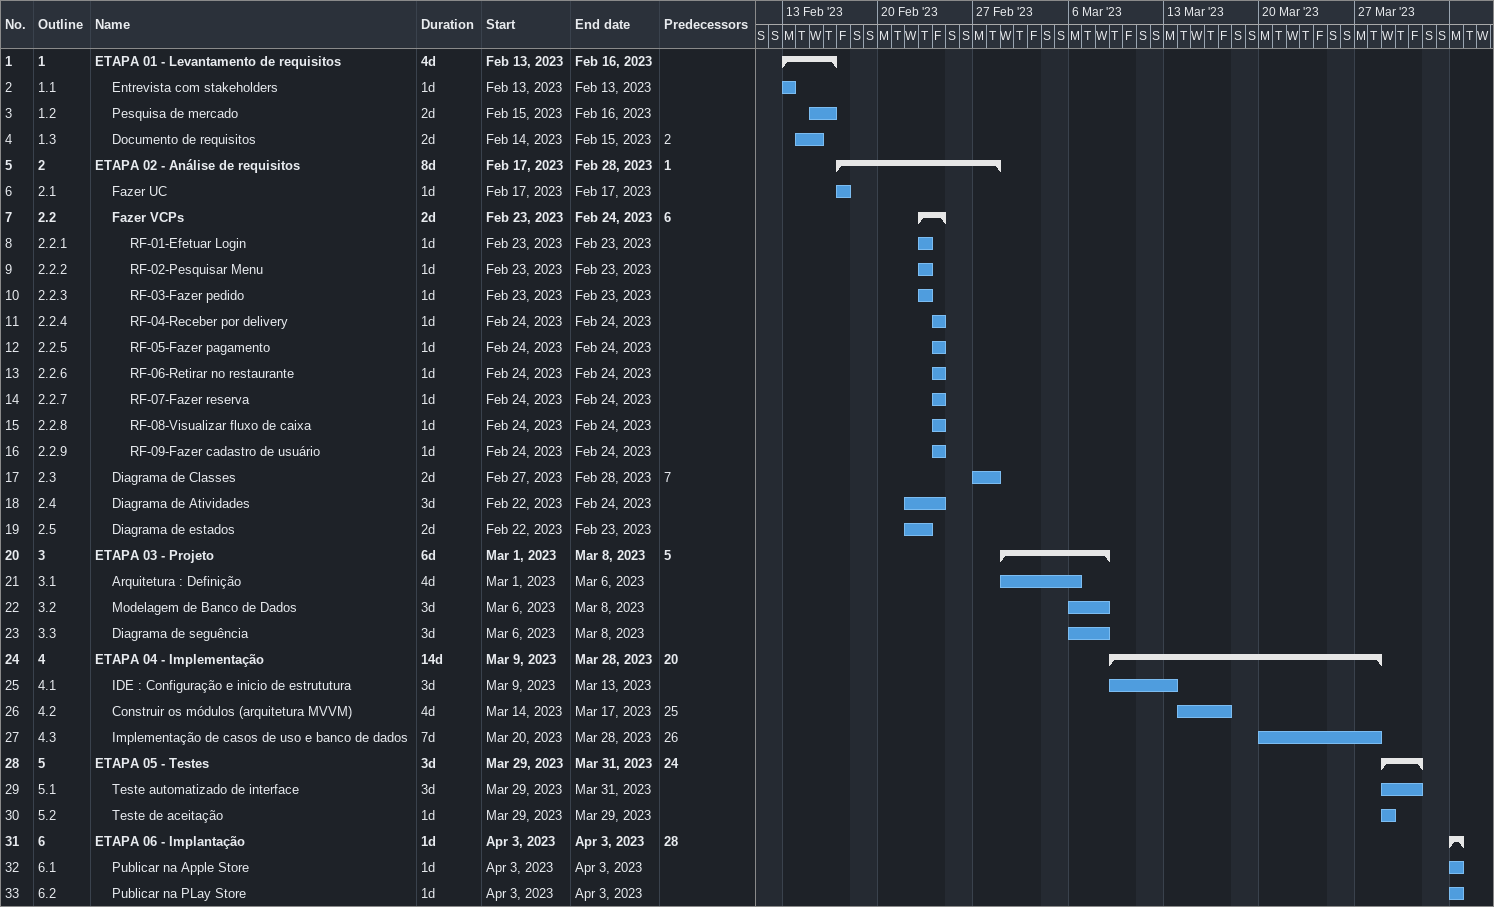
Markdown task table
| ID | WBS | Task | Duration | Start | Finish | Predecessors |
|---|---|---|---|---|---|---|
| 1 | 1 | **ETAPA 01 - Levantamento de requisitos** | 4d | 2023-02-13 | 2023-02-16 |  |
| 2 | 1.1 | Entrevista com stakeholders | 1d | 2023-02-13 | 2023-02-13 |  |
| 3 | 1.2 | Pesquisa de mercado | 2d | 2023-02-15 | 2023-02-16 |  |
| 4 | 1.3 | Documento de requisitos | 2d | 2023-02-14 | 2023-02-15 | 2 |
| 5 | 2 | **ETAPA 02 - Análise de requisitos** | 8d | 2023-02-17 | 2023-02-28 | 1 |
| 6 | 2.1 | Fazer UC | 1d | 2023-02-17 | 2023-02-17 |  |
| 7 | 2.2 | **Fazer VCPs** | 2d | 2023-02-23 | 2023-02-24 | 6 |
| 8 | 2.2.1 | RF-01-Efetuar Login | 1d | 2023-02-23 | 2023-02-23 |  |
| 9 | 2.2.2 | RF-02-Pesquisar Menu | 1d | 2023-02-23 | 2023-02-23 |  |
| 10 | 2.2.3 | RF-03-Fazer pedido | 1d | 2023-02-23 | 2023-02-23 |  |
| 11 | 2.2.4 | RF-04-Receber por delivery | 1d | 2023-02-24 | 2023-02-24 |  |
| 12 | 2.2.5 | RF-05-Fazer pagamento | 1d | 2023-02-24 | 2023-02-24 |  |
| 13 | 2.2.6 | RF-06-Retirar no restaurante | 1d | 2023-02-24 | 2023-02-24 |  |
| 14 | 2.2.7 | RF-07-Fazer reserva | 1d | 2023-02-24 | 2023-02-24 |  |
| 15 | 2.2.8 | RF-08-Visualizar fluxo de caixa | 1d | 2023-02-24 | 2023-02-24 |  |
| 16 | 2.2.9 | RF-09-Fazer cadastro de usuário | 1d | 2023-02-24 | 2023-02-24 |  |
| 17 | 2.3 | Diagrama de Classes | 2d | 2023-02-27 | 2023-02-28 | 7 |
| 18 | 2.4 | Diagrama de Atividades | 3d | 2023-02-22 | 2023-02-24 |  |
| 19 | 2.5 | Diagrama de estados | 2d | 2023-02-22 | 2023-02-23 |  |
| 20 | 3 | **ETAPA 03 - Projeto** | 6d | 2023-03-01 | 2023-03-08 | 5 |
| 21 | 3.1 | Arquitetura : Definição | 4d | 2023-03-01 | 2023-03-06 |  |
| 22 | 3.2 | Modelagem de Banco de Dados | 3d | 2023-03-06 | 2023-03-08 |  |
| 23 | 3.3 | Diagrama de seguência | 3d | 2023-03-06 | 2023-03-08 |  |
| 24 | 4 | **ETAPA 04 - Implementação** | 14d | 2023-03-09 | 2023-03-28 | 20 |
| 25 | 4.1 | IDE : Configuração e inicio de estrututura | 3d | 2023-03-09 | 2023-03-13 |  |
| 26 | 4.2 | Construir os módulos (arquitetura MVVM) | 4d | 2023-03-14 | 2023-03-17 | 25 |
| 27 | 4.3 | Implementação de casos de uso e banco de dados | 7d | 2023-03-20 | 2023-03-28 | 26 |
| 28 | 5 | **ETAPA 05 - Testes** | 3d | 2023-03-29 | 2023-03-31 | 24 |
| 29 | 5.1 | Teste automatizado de interface | 3d | 2023-03-29 | 2023-03-31 |  |
| 30 | 5.2 | Teste de aceitação | 1d | 2023-03-29 | 2023-03-29 |  |
| 31 | 6 | **ETAPA 06 - Implantação** | 1d | 2023-04-03 | 2023-04-03 | 28 |
| 32 | 6.1 | Publicar na Apple Store | 1d | 2023-04-03 | 2023-04-03 |  |
| 33 | 6.2 | Publicar na PLay Store | 1d | 2023-04-03 | 2023-04-03 |  |
